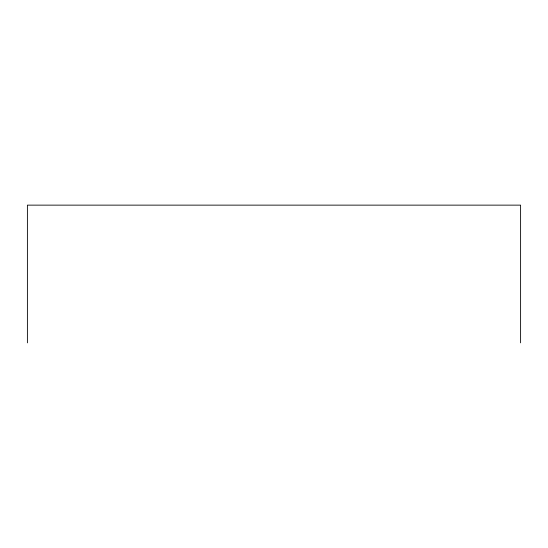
<?xml version="1.0" encoding="UTF-8"?>
<svg xmlns="http://www.w3.org/2000/svg" width="548" height="548" viewBox="0 0 548 548"><rect width="100%" height="100%" fill="white"/><g stroke="black" fill="none" stroke-linecap="round" stroke-linejoin="round"><path stroke-width="0.82" d="M520.6 342.863L520.6 205.137L27.4 205.137L27.4 342.863"/></g></svg>
